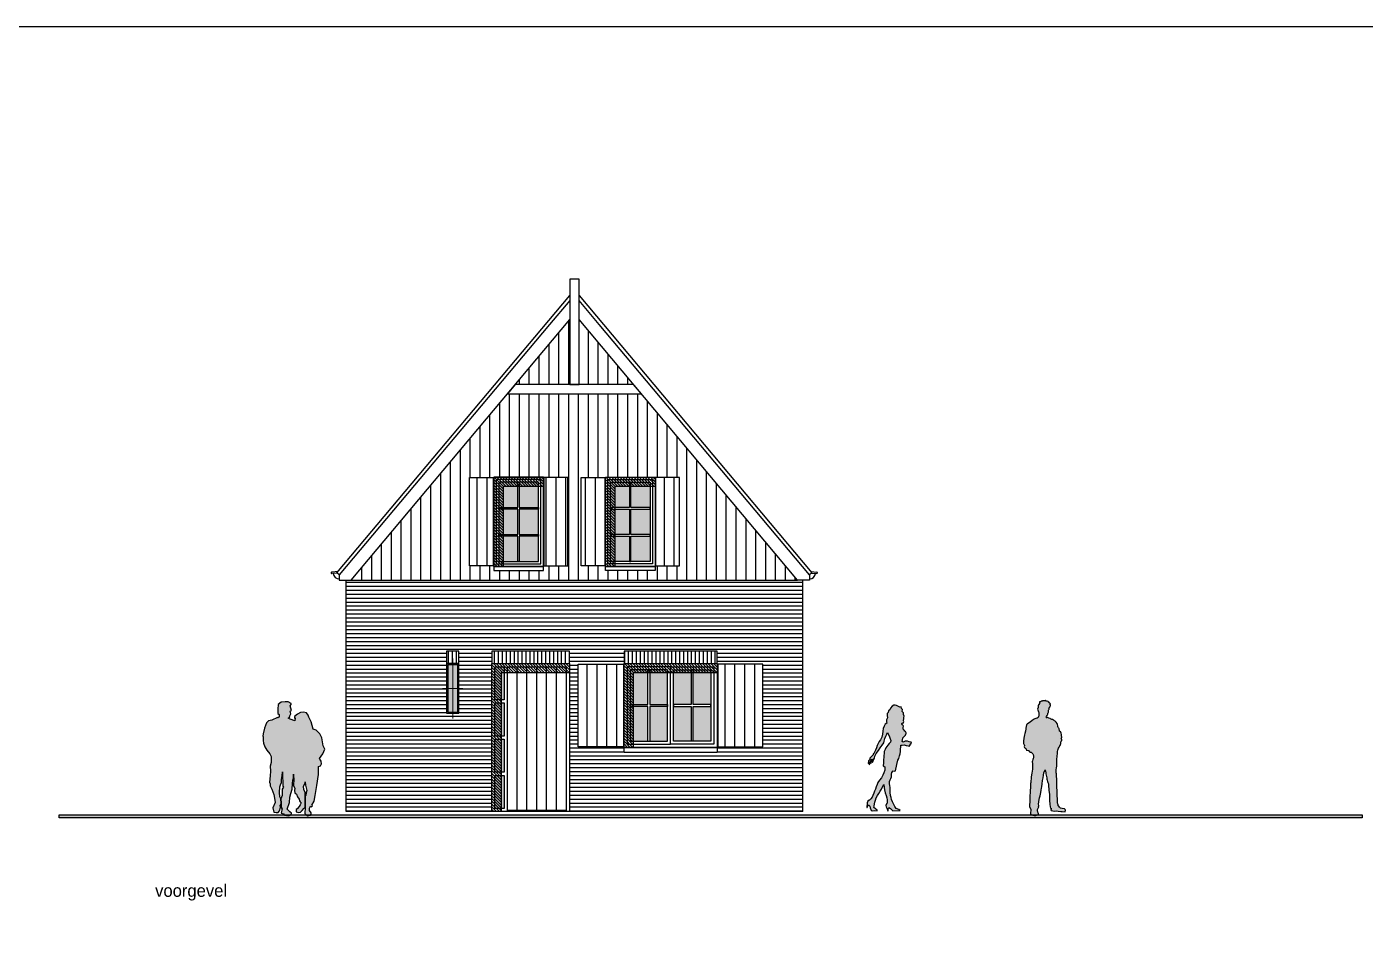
# Model space of a CAD drawing. Header units: millimetres. Extents: x 194362 to 347421, y -189721 to -131700.
# Drawn here: x 213992 to 235564, y -146629 to -131700 of the extents above; entities that cross this region are included whole.
import ezdxf

# ---------------------------------------------------------------- set-up
doc = ezdxf.new("R2010")
doc.units = ezdxf.units.MM
for name, color, linetype in [('arc-glas', 5, 'Continuous'), ('arcering', 5, 'Continuous'), ('grijs03', 252, 'Continuous'), ('KOZIJN', 1, 'Continuous'), ('text', 7, 'Continuous'), ('Z_MAN-L', 7, 'Continuous'), ('zicht', 5, 'Continuous')]:
    doc.layers.add(name, color=color, linetype=linetype)
doc.layers.add('hulp', color=6, linetype='Continuous', plot=False)
doc.styles.get("Standard").update_dxf_attribs({"font": 'LSANS.TTF', "height": 20})

# ---------------------------------------------------------------- blocks, each defined once
blk = doc.blocks.new('pib3')
at = {"layer": 'Z_MAN-L'}
blk.add_hatch(color=256, dxfattribs=at).paths.add_polyline_path([(37.4, 4.5), (37.4, 4.4), (35, 8), (35, 12), (36.2, 15), (38.3, 14.1), (39.8, 15.6), (38.6, 16.8), (42.5, 23.4), (44, 32.5), (44.9, 38.8), (46.7, 48.5), (49.2, 66), (49.2, 75.3), (49.5, 79.3), (52.8, 80.2), (54, 83.5), (53.4, 87.4), (51.3, 91), (50.7, 91.9), (56.1, 99.5), (59.7, 107), (57, 112.4), (54.6, 125.1), (51.6, 131.8), (45.8, 137.5), (41, 139), (37.4, 150.8), (33.5, 158.3), (32.9, 161.9), (29.8, 165.3), (25, 166.5), (20.5, 166.2), (15.3, 163.4), (10.8, 159.5), (10.5, 157.1), (11.7, 157.4), (11.4, 152.6), (3.9, 155.3), (0.3, 157.1), (2.7, 158.3), (3, 158.9), (2.4, 159.5), (4.5, 163.7), (3.9, 168), (6, 169.5), (3.9, 177), (5.1, 178.8), (5.1, 180.6), (0.6, 183.4), (-4.3, 183.1), (-10.6, 182.8), (-15.4, 178.8), (-16.3, 171.3), (-16.3, 164.7), (-13.9, 163.1), (-13.9, 159.8), (-15.4, 157.7), (-16.9, 158), (-26, 153.5), (-31.1, 152.6), (-34.2, 149.6), (-37.5, 140.8), (-39.9, 131.8), (-40.5, 127.8), (-39.6, 127.5), (-39.9, 121.2), (-39.3, 116.4), (-37.2, 110.6), (-33.9, 105.2), (-29.3, 99.5), (-27.2, 95.2), (-27.2, 85.3), (-28.4, 79.6), (-28.1, 71.4), (-28.4, 63.9), (-29.9, 53.6), (-28.4, 50.9), (-28.4, 47.9), (-26, 42.7), (-22.4, 34), (-21.5, 28.3), (-20.6, 21), (-24.2, 12.3), (-22.4, 5.3), (-18.8, 4.7), (-15.4, 5), (-13.6, 7.7), (-12.1, 13.2), (-12.7, 16.5), (-11.5, 18), (-10.6, 19.8), (-11.2, 26.7), (-13, 30.4), (-13.6, 37), (-13, 46.4), (-11.8, 49.7), (-10.3, 53.3), (-10.3, 57.5), (-10, 61.1), (-9.1, 64.2), (-8.7, 70.5), (-8.5, 63.6), (-8.2, 52.7), (-8.2, 47.3), (-7, 45.8), (-9.1, 42.4), (-9.4, 32.2), (-11.2, 26.7), (-10.6, 19.8), (-10.6, 16.8), (-10.3, 11.4), (-9.4, 11.4), (-10.6, 4.1), (-7, 2.6), (-5.2, 0.8), (1.2, -0.4), (5.4, 1.1), (5.7, 4.1), (3, 6.2), (0.3, 8.6), (-1.3, 10.1), (2.4, 21.3), (3, 29.8), (4.5, 35.8), (6.9, 42.7), (7.2, 51.8), (7.8, 56.9), (9, 60.2), (9, 66.6), (9.6, 55.7), (9, 51.8), (9.3, 47.9), (11, 44.2), (10.8, 40.6), (11.1, 36.7), (13.8, 34.3), (15.6, 30.4), (18.4, 26.4), (18.7, 23.7), (19.9, 21.9), (21.4, 20.4), (19.6, 17.1), (18.4, 14.4), (15, 10.8), (13.5, 9.8), (13.5, 6.2), (16.9, 5), (20.5, 5.6), (22.9, 8), (25.6, 11.4), (28, 13.8), (28, 31), (27.7, 37.6), (25.9, 41.5), (25.3, 47.3), (27.7, 52.1), (28, 54.5), (28.6, 48.8), (29.2, 44.9), (30.7, 40.3), (29.2, 36.7), (28.9, 32.2), (28, 31), (28, 13.8), (28, 10.8), (27.1, 5.6), (27.1, 3.5), (28.9, 1.7), (31.6, -0.4), (36.5, 0.5), (37.7, 2.3), (37.7, 3.5)])
at = {"layer": 'Z_MAN-L', "flags": 128}
blk.add_lwpolyline([(37.4, 4.5), (37.4, 4.4), (35, 8), (35, 12), (36.2, 15), (38.3, 14.1), (39.8, 15.6), (38.6, 16.8), (42.5, 23.4), (44, 32.5), (44.9, 38.8), (46.7, 48.5), (49.2, 66), (49.2, 75.3), (49.5, 79.3), (52.8, 80.2), (54, 83.5), (53.4, 87.4), (51.3, 91), (50.7, 91.9), (56.1, 99.5), (59.7, 107), (57, 112.4), (54.6, 125.1), (51.6, 131.8), (45.8, 137.5), (41, 139), (37.4, 150.8), (33.5, 158.3), (32.9, 161.9), (29.8, 165.3), (25, 166.5), (20.5, 166.2), (15.3, 163.4), (10.8, 159.5), (10.5, 157.1), (11.7, 157.4), (11.4, 152.6), (3.9, 155.3), (0.3, 157.1), (2.7, 158.3), (3, 158.9), (2.4, 159.5), (4.5, 163.7), (3.9, 168), (6, 169.5), (3.9, 177), (5.1, 178.8), (5.1, 180.6), (0.6, 183.4), (-4.3, 183.1), (-10.6, 182.8), (-15.4, 178.8), (-16.3, 171.3), (-16.3, 164.7), (-13.9, 163.1), (-13.9, 159.8), (-15.4, 157.7), (-16.9, 158), (-26, 153.5), (-31.1, 152.6), (-34.2, 149.6), (-37.5, 140.8), (-39.9, 131.8), (-40.5, 127.8), (-39.6, 127.5), (-39.9, 121.2), (-39.3, 116.4), (-37.2, 110.6), (-33.9, 105.2), (-29.3, 99.5), (-27.2, 95.2), (-27.2, 85.3), (-28.4, 79.6), (-28.1, 71.4), (-28.4, 63.9), (-29.9, 53.6), (-28.4, 50.9), (-28.4, 47.9), (-26, 42.7), (-22.4, 34), (-21.5, 28.3), (-20.6, 21), (-24.2, 12.3), (-22.4, 5.3), (-18.8, 4.7), (-15.4, 5), (-13.6, 7.7), (-12.1, 13.2), (-12.7, 16.5), (-11.5, 18), (-10.6, 19.8), (-11.2, 26.7), (-13, 30.4), (-13.6, 37), (-13, 46.4), (-11.8, 49.7), (-10.3, 53.3), (-10.3, 57.5), (-10, 61.1), (-9.1, 64.2), (-8.7, 70.5), (-8.5, 63.6), (-8.2, 52.7), (-8.2, 47.3), (-7, 45.8), (-9.1, 42.4), (-9.4, 32.2), (-11.2, 26.7), (-10.6, 19.8), (-10.6, 16.8), (-10.3, 11.4), (-9.4, 11.4), (-10.6, 4.1), (-7, 2.6), (-5.2, 0.8), (1.2, -0.4), (5.4, 1.1), (5.7, 4.1), (3, 6.2), (0.3, 8.6), (-1.3, 10.1), (2.4, 21.3), (3, 29.8), (4.5, 35.8), (6.9, 42.7), (7.2, 51.8), (7.8, 56.9), (9, 60.2), (9, 66.6), (9.6, 55.7), (9, 51.8), (9.3, 47.9), (11, 44.2), (10.8, 40.6), (11.1, 36.7), (13.8, 34.3), (15.6, 30.4), (18.4, 26.4), (18.7, 23.7), (19.9, 21.9), (21.4, 20.4), (19.6, 17.1), (18.4, 14.4), (15, 10.8), (13.5, 9.8), (13.5, 6.2), (16.9, 5), (20.5, 5.6), (22.9, 8), (25.6, 11.4), (28, 13.8), (28, 31), (27.7, 37.6), (25.9, 41.5), (25.3, 47.3), (27.7, 52.1), (28, 54.5), (28.6, 48.8), (29.2, 44.9), (30.7, 40.3), (29.2, 36.7), (28.9, 32.2), (28, 31), (28, 13.8), (28, 10.8), (27.1, 5.6), (27.1, 3.5), (28.9, 1.7), (31.6, -0.4), (36.5, 0.5), (37.7, 2.3), (37.7, 3.5), (37.4, 4.5)], close=True, dxfattribs=at)
blk = doc.blocks.new('wib1')
at = {"linetype": 'Continuous'}
blk.add_hatch(color=256, dxfattribs=at).paths.add_polyline_path([(7.1, 14.4), (5.7, 18.1), (4.9, 21.5), (4, 24.9), (3.6, 29.7), (3.3, 34.4), (3.4, 37.7), (2.9, 41.1), (2.6, 43.7), (2.6, 47.6), (3.4, 50), (4.6, 52.4), (5.8, 55.1), (5.6, 57.5), (5.9, 59.4), (6.4, 61.9), (8.2, 64.7), (10.2, 64.2), (12, 64.6), (14.3, 74.8), (16.1, 81.7), (17.3, 84.5), (18.7, 88.9), (19.6, 92), (20.1, 95.5), (20.3, 100.2), (20.5, 102.8), (20.6, 105.8), (22.9, 105.9), (26.1, 106.6), (29.3, 105.6), (32.6, 104.8), (34, 104.3), (35.1, 104.6), (35, 106.2), (36.1, 106.5), (35.9, 107.7), (37.1, 108.2), (37, 109.1), (38.1, 109.1), (37.3, 110.7), (34.2, 111.5), (31.6, 112.6), (27.9, 112.4), (25.6, 111.1), (24.3, 110.6), (22.6, 111.6), (23.7, 117), (23.9, 117.5), (24.5, 118.3), (25.3, 119.1), (26, 119.7), (26.8, 120.3), (27.7, 121.4), (28.5, 122.2), (28.8, 123.4), (29.1, 124.5), (29.1, 125.5), (28.8, 127), (28, 127.9), (27.1, 128.7), (26.3, 129.9), (25.5, 130.7), (24.4, 131.9), (24.7, 134.3), (24.8, 136.4), (24.4, 137.5), (23.3, 138.9), (22.5, 140.4), (23.1, 141.9), (24.7, 141.2), (25.3, 143.8), (24.9, 145.1), (25.7, 148.7), (25.4, 150.7), (26, 152.4), (25.1, 155.2), (24.9, 157.9), (22.7, 160.1), (23.3, 163.2), (21.6, 165), (21, 167.7), (19.1, 167.2), (16.8, 168.2), (13.9, 169.8), (11.4, 170.6), (9.3, 170.1), (6.9, 168.6), (4.3, 165.7), (2.8, 162.9), (1, 161.1), (0.4, 158.3), (-1.2, 156.8), (-1.1, 153.5), (-0.8, 149.8), (-2.3, 146.9), (-2.4, 143.4), (-1.8, 141.2), (-4.4, 139.8), (-6, 136.7), (-7.5, 132.7), (-8.2, 128.3), (-8.8, 123.7), (-10, 118.9), (-11.8, 114.4), (-14.2, 111.6), (-15.5, 109.6), (-17.3, 105.6), (-18.7, 101.5), (-20.2, 97.8), (-21.9, 94.4), (-22.8, 92.7), (-24, 91.7), (-23.9, 90.5), (-27.5, 86.4), (-29, 85.2), (-29.5, 82.6), (-31.3, 80.8), (-31.7, 76.6), (-30.4, 77.3), (-30.2, 74.9), (-29.3, 75.5), (-29.1, 78.6), (-27.7, 76.1), (-27.1, 77.5), (-28, 78.5), (-28.4, 80), (-27, 78.6), (-26.6, 79.2), (-28, 81.5), (-25.7, 83.5), (-24.7, 82.9), (-25.9, 79.3), (-25.2, 78), (-24.5, 78.8), (-23.3, 82.2), (-21.9, 84.9), (-21.3, 88.3), (-18.9, 92.6), (-15.4, 97.2), (-12.4, 101.7), (-9.5, 105.7), (-6.7, 109.4), (-6.4, 112.1), (-4.9, 116.5), (-3.2, 120.3), (-1.7, 123.7), (-0.6, 126.4), (-0.1, 125.1), (-0.5, 124.6), (1.9, 121), (3.1, 117.5), (4.7, 113.4), (4.1, 110.9), (2.1, 108.5), (0, 105.9), (-1.7, 103.9), (-3.2, 101.4), (-4.7, 99), (-5.9, 95.8), (-6.3, 92.2), (-6.5, 89), (-6.6, 86.2), (-7.2, 83), (-7.2, 79.4), (-7.2, 76.6), (-7.5, 73.8), (-7.8, 72.4), (-5.2, 70.8), (-5.1, 65.7), (-6.6, 61.2), (-8.2, 57.4), (-10.7, 53.3), (-13.7, 49.5), (-16.1, 45.7), (-17.6, 42.6), (-19, 38.7), (-20.1, 34.9), (-21.5, 31.5), (-22.9, 28.6), (-24.2, 24.7), (-25.5, 22), (-27.5, 19.4), (-29.6, 17.3), (-30.1, 17.3), (-32.3, 15.8), (-33.6, 13.2), (-33.8, 10.2), (-33.9, 7.6), (-34.1, 5.5), (-33.6, 5.3), (-32.4, 7.7), (-31.2, 9.6), (-29.4, 7.8), (-28.6, 4.9), (-27.9, 2.4), (-27.3, 1), (-25.4, 0.2), (-21.8, 0.4), (-17.7, 0.3), (-17.6, 1.3), (-22.7, 5.2), (-22.5, 7.7), (-22, 11.1), (-21.4, 14), (-20.3, 17.5), (-18.9, 21.2), (-16.8, 24.6), (-14.9, 28.2), (-12.7, 31.6), (-10.7, 35.1), (-9.1, 38.5), (-6.8, 42.6), (-6.3, 37.8), (-5.4, 33.7), (-4.4, 29.3), (-2.9, 24.8), (-2.1, 21.2), (-1.4, 17.8), (-1.4, 14.6), (-1.5, 12.5), (-2.6, 11.2), (-3.3, 8.8), (-2.8, 6.5), (-1.9, 4.3), (-0.5, -0.1), (0.3, 0.1), (0.4, 3.2), (1.3, 5.3), (3.9, 3.6), (6.2, 1.5), (7.9, 0.1), (19.8, 0.5), (17.5, 2.1), (13, 4.1), (11.1, 7), (9.2, 10.3)])
blk.add_lwpolyline([(7.1, 14.4), (5.7, 18.1), (4.9, 21.5), (4, 24.9), (3.6, 29.7), (3.3, 34.4), (3.4, 37.7), (2.9, 41.1), (2.6, 43.7), (2.6, 47.6), (3.4, 50), (4.6, 52.4), (5.8, 55.1), (5.6, 57.5), (5.9, 59.4), (6.4, 61.9), (8.2, 64.7), (10.2, 64.2), (12, 64.6), (14.3, 74.8), (16.1, 81.7), (17.3, 84.5), (18.7, 88.9), (19.6, 92), (20.1, 95.5), (20.3, 100.2), (20.5, 102.8), (20.6, 105.8), (22.9, 105.9), (26.1, 106.6), (29.3, 105.6), (32.6, 104.8), (34, 104.3), (35.1, 104.6), (35, 106.2), (36.1, 106.5), (35.9, 107.7), (37.1, 108.2), (37, 109.1), (38.1, 109.1), (37.3, 110.7), (34.2, 111.5), (31.6, 112.6), (27.9, 112.4), (25.6, 111.1), (24.3, 110.6), (22.6, 111.6), (23.7, 117), (23.9, 117.5), (24.5, 118.3), (25.3, 119.1), (26, 119.7), (26.8, 120.3), (27.7, 121.4), (28.5, 122.2), (28.8, 123.4), (29.1, 124.5), (29.1, 125.5), (28.8, 127), (28, 127.9), (27.1, 128.7), (26.3, 129.9), (25.5, 130.7), (24.4, 131.9), (24.7, 134.3), (24.8, 136.4), (24.4, 137.5), (23.3, 138.9), (22.5, 140.4), (23.1, 141.9), (24.7, 141.2), (25.3, 143.8), (24.9, 145.1), (25.7, 148.7), (25.4, 150.7), (26, 152.4), (25.1, 155.2), (24.9, 157.9), (22.7, 160.1), (23.3, 163.2), (21.6, 165), (21, 167.7), (19.1, 167.2), (16.8, 168.2), (13.9, 169.8), (11.4, 170.6), (9.3, 170.1), (6.9, 168.6), (4.3, 165.7), (2.8, 162.9), (1, 161.1), (0.4, 158.3), (-1.2, 156.8), (-1.1, 153.5), (-0.8, 149.8), (-2.3, 146.9), (-2.4, 143.4), (-1.8, 141.2), (-4.4, 139.8), (-6, 136.7), (-7.5, 132.7), (-8.2, 128.3), (-8.8, 123.7), (-10, 118.9), (-11.8, 114.4), (-14.2, 111.6), (-15.5, 109.6), (-17.3, 105.6), (-18.7, 101.5), (-20.2, 97.8), (-21.9, 94.4), (-22.8, 92.7), (-24, 91.7), (-23.9, 90.5), (-27.5, 86.4), (-29, 85.2), (-29.5, 82.6), (-31.3, 80.8), (-31.7, 76.6), (-30.4, 77.3), (-30.2, 74.9), (-29.3, 75.5), (-29.1, 78.6), (-27.7, 76.1), (-27.1, 77.5), (-28, 78.5), (-28.4, 80), (-27, 78.6), (-26.6, 79.2), (-28, 81.5), (-25.7, 83.5), (-24.7, 82.9), (-25.9, 79.3), (-25.2, 78), (-24.5, 78.8), (-23.3, 82.2), (-21.9, 84.9), (-21.3, 88.3), (-18.9, 92.6), (-15.4, 97.2), (-12.4, 101.7), (-9.5, 105.7), (-6.7, 109.4), (-6.4, 112.1), (-4.9, 116.5), (-3.2, 120.3), (-1.7, 123.7), (-0.6, 126.4), (-0.1, 125.1), (-0.5, 124.6), (1.9, 121), (3.1, 117.5), (4.7, 113.4), (4.1, 110.9), (2.1, 108.5), (0, 105.9), (-1.7, 103.9), (-3.2, 101.4), (-4.7, 99), (-5.9, 95.8), (-6.3, 92.2), (-6.5, 89), (-6.6, 86.2), (-7.2, 83), (-7.2, 79.4), (-7.2, 76.6), (-7.5, 73.8), (-7.8, 72.4), (-5.2, 70.8), (-5.1, 65.7), (-6.6, 61.2), (-8.2, 57.4), (-10.7, 53.3), (-13.7, 49.5), (-16.1, 45.7), (-17.6, 42.6), (-19, 38.7), (-20.1, 34.9), (-21.5, 31.5), (-22.9, 28.6), (-24.2, 24.7), (-25.5, 22), (-27.5, 19.4), (-29.6, 17.3), (-30.1, 17.3), (-32.3, 15.8), (-33.6, 13.2), (-33.8, 10.2), (-33.9, 7.6), (-34.1, 5.5), (-33.6, 5.3), (-32.4, 7.7), (-31.2, 9.6), (-29.4, 7.8), (-28.6, 4.9), (-27.9, 2.4), (-27.3, 1), (-25.4, 0.2), (-21.8, 0.4), (-17.7, 0.3), (-17.6, 1.3), (-22.7, 5.2), (-22.5, 7.7), (-22, 11.1), (-21.4, 14), (-20.3, 17.5), (-18.9, 21.2), (-16.8, 24.6), (-14.9, 28.2), (-12.7, 31.6), (-10.7, 35.1), (-9.1, 38.5), (-6.8, 42.6), (-6.3, 37.8), (-5.4, 33.7), (-4.4, 29.3), (-2.9, 24.8), (-2.1, 21.2), (-1.4, 17.8), (-1.4, 14.6), (-1.5, 12.5), (-2.6, 11.2), (-3.3, 8.8), (-2.8, 6.5), (-1.9, 4.3), (-0.5, -0.1), (0.3, 0.1), (0.4, 3.2), (1.3, 5.3), (3.9, 3.6), (6.2, 1.5), (7.9, 0.1), (19.8, 0.5), (17.5, 2.1), (13, 4.1), (11.1, 7), (9.2, 10.3)], close=True)
blk = doc.blocks.new('mib6')
blk.add_hatch(color=256).paths.add_polyline_path([(151.9, 134.8), (151.3, 134.3), (150.7, 133.7), (149.6, 133.6), (149.2, 133.4), (148.9, 132.7), (148.9, 131.1), (147.9, 129.5), (147.6, 128.9), (146.9, 127), (146.6, 124.1), (146.1, 123.4), (145.9, 121.7), (146.2, 120.1), (146.7, 119), (147.3, 117.5), (147.8, 116.4), (148.1, 114.8), (148.1, 111.9), (147.5, 109.6), (146.6, 108.4), (145.2, 107.5), (143.1, 106.9), (141.6, 106.1), (139.2, 104.9), (136.6, 103.1), (134.5, 101.6), (132.3, 100), (131.2, 99.2), (129.3, 97.7), (128, 96.4), (127.4, 94.1), (127.1, 91), (126.9, 90), (126.7, 88.6), (126.5, 87.6), (126.2, 86.6), (125.2, 82.8), (124.8, 80.5), (124.4, 77.6), (123.9, 74.9), (123.5, 73), (123.4, 72), (123.3, 71.5), (123.1, 69.6), (123.1, 69), (123.2, 67.3), (123.3, 66.3), (123.6, 65.6), (124.1, 64.6), (124.7, 63.4), (124.8, 62.6), (124.3, 61.4), (124.9, 60.2), (125.8, 59), (126.9, 58.2), (127.2, 57.4), (127.2, 56.6), (128, 55.7), (128.7, 55.6), (129.3, 55.6), (131.1, 55.2), (131.7, 54.8), (132, 54.4), (132.7, 53.3), (133.7, 52.4), (134.7, 52.4), (135.3, 52.5), (135.7, 52.6), (138.4, 49.8), (138.5, 49), (139.2, 46), (139.1, 43.4), (138.7, 42.1), (138.2, 40.6), (137.4, 38.5), (137.3, 36.7), (137.5, 34.2), (137.4, 30.4), (137.6, 28.2), (137.7, 25.1), (136.7, 18.6), (135.7, 12.5), (135.4, 9.4), (135, 6.5), (134.9, 3.8), (134.7, 2.1), (134.4, -4.1), (134.1, -9.6), (134, -12.2), (133.6, -18.6), (133.4, -22.9), (133.2, -27.2), (132.8, -32.7), (132.7, -35.6), (134.9, -39.6), (134.8, -41.9), (134.6, -44), (134.7, -45.7), (134.7, -47.1), (135.3, -48), (136.2, -48.4), (138.4, -49), (140.3, -49.3), (142.8, -49.3), (144.3, -49.1), (146.6, -48.6), (147.2, -47.6), (147.3, -46.8), (146.8, -45.3), (146.5, -44), (145.7, -41.6), (145.8, -40), (146.3, -39), (148.1, -35.6), (147.1, -35.2), (147.8, -33.5), (147.6, -31.5), (147.7, -27.5), (148, -25.8), (148.2, -24.9), (148.6, -23.6), (149.1, -21.1), (149.9, -18), (151, -12.5), (151.8, -8.9), (152.3, -5.7), (152.7, -3.2), (153.1, 1.3), (153.9, 7), (154.6, 11.2), (155.4, 15.5), (156.2, 19.3), (158, 24.2), (158.9, 19.4), (159.3, 17.4), (160.1, 13.5), (160.5, 11.2), (161, 9.1), (161.5, 7.2), (162, 5.4), (162.4, 3.9), (162.8, 2.7), (163.5, 1.7), (163.5, 0.8), (163.5, 0.1), (163.4, -0.5), (163.6, -3.5), (163.8, -5.8), (164, -8.7), (164.9, -15.9), (164.9, -22.2), (165.2, -25.6), (165.6, -31.5), (166.1, -35.8), (166.6, -37.6), (167.7, -37.6), (167.5, -39.5), (167.4, -41.2), (167.5, -41.7), (170.5, -42.2), (173.4, -42.4), (176.3, -42.2), (178.9, -42.7), (183.5, -43.1), (185.7, -42.9), (190.2, -43.6), (190.8, -41), (190.1, -39.9), (189.2, -38.7), (188.9, -38.6), (185.6, -38.1), (182.7, -37.5), (181, -36.1), (179.9, -34.7), (179.2, -33.8), (178.9, -32.1), (178.6, -31), (178.3, -30.6), (178.1, -29.6), (177.7, -29.1), (177.7, -28.6), (177.9, -27.1), (177.8, -25), (177.7, -21.8), (177.6, -19.1), (177.5, -16), (177.4, -12.5), (177.2, -8.8), (177.1, -4.9), (176.9, 2.2), (176.7, 9.2), (176.6, 14.1), (176.6, 15.6), (176.5, 17.4), (175.6, 19), (175.8, 21.2), (176, 24.1), (176.3, 27.1), (176.9, 30.1), (177, 32), (176.9, 34), (176.9, 36.7), (176.9, 37.8), (177, 40), (177.1, 42.3), (177.2, 44.4), (177.5, 47.2), (177.7, 49.1), (177.7, 52), (177.8, 53.8), (178.4, 56), (179.8, 59.1), (180.5, 60.8), (181.5, 62.7), (181.8, 63.4), (182.9, 63.6), (183, 64.9), (183.2, 66.4), (183.4, 68.1), (183.5, 68.6), (183.9, 70.1), (185, 71.3), (185.1, 72.5), (184.2, 74.2), (184, 75.3), (184.7, 76.1), (184.7, 77.1), (184.6, 78.3), (184.5, 79.6), (184.3, 81.1), (184.1, 82.9), (183.9, 83.7), (183.4, 84.2), (183.4, 85.5), (182.3, 85.9), (181.4, 86.3), (181, 87.6), (180.7, 90.2), (179.9, 91.1), (179.5, 91.6), (178.9, 92.7), (178.6, 93.6), (178.4, 94.8), (178.1, 96.9), (177.2, 98.7), (175.9, 100.6), (174.9, 101.8), (174.4, 102.3), (173.2, 103.2), (172.1, 103.9), (171.7, 104.1), (169.8, 104.9), (168.9, 105.3), (166.9, 106.1), (165.9, 106.6), (164.1, 107.1), (162.9, 107.7), (161.4, 108.2), (160.4, 108.2), (159.8, 108.2), (160.6, 108.5), (160.3, 108.6), (159.9, 109), (160.4, 110.1), (161.2, 111.7), (161.7, 112.7), (162.3, 113.5), (162.4, 114.2), (162.6, 115.1), (162.9, 116), (163.3, 116.8), (163.6, 117.7), (163.6, 118.5), (163.5, 119.4), (163.6, 120.1), (164.1, 121.5), (164.3, 121.9), (164.3, 122.8), (164.2, 122.9), (165.8, 124.9), (166.2, 126.4), (166.7, 127.5), (166.5, 128.3), (166.4, 128.8), (166.4, 129.7), (166.9, 130.3), (166.7, 130.6), (166, 130.8), (164.8, 131.6), (164.8, 131.9), (165.1, 132.5), (164.8, 132.5), (164.3, 132.5), (163.8, 132.7), (163.5, 133.2), (163.2, 133.5), (162.9, 134), (162.7, 134.4), (161.5, 134.9), (161.3, 134.8), (161, 134.8), (160.4, 134.8), (160.2, 134.5), (159.7, 134.5), (159.7, 134.9), (159.4, 134.6), (159.1, 134.5), (159.1, 135.1), (158.9, 134.7), (159.2, 135.7), (158.8, 135.7), (157.7, 135.3), (156.7, 135.2), (155.5, 135.3), (154.8, 135.5), (155, 135), (153.8, 135.4), (153.9, 134.9), (153.6, 134.7), (153, 134.6), (152.6, 134.6)])
blk.add_lwpolyline([(151.9, 134.8), (151.3, 134.3), (150.7, 133.7), (149.6, 133.6), (149.2, 133.4), (148.9, 132.7), (148.9, 131.1), (148.9, 131.1), (147.9, 129.5), (147.6, 128.9), (146.9, 127), (146.9, 127), (146.6, 124.1), (146.1, 123.4), (145.9, 121.7), (146.2, 120.1), (146.7, 119), (147.3, 117.5), (147.8, 116.4), (148.1, 114.8), (148.1, 111.9), (147.5, 109.6), (146.6, 108.4), (145.2, 107.5), (143.1, 106.9), (141.6, 106.1), (139.2, 104.9), (136.6, 103.1), (134.5, 101.6), (132.3, 100), (131.2, 99.2), (129.3, 97.7), (128, 96.4), (127.4, 94.1), (127.1, 91), (126.9, 90), (126.7, 88.6), (126.5, 87.6), (126.2, 86.6), (125.2, 82.8), (124.8, 80.5), (124.4, 77.6), (123.9, 74.9), (123.5, 73), (123.4, 72), (123.3, 71.5), (123.1, 69.6), (123.1, 69), (123.2, 67.3), (123.3, 66.3), (123.6, 65.6), (124.1, 64.6), (124.7, 63.4), (124.8, 62.6), (124.3, 61.4), (124.9, 60.2), (125.8, 59), (126.9, 58.2), (127.2, 57.4), (127.2, 56.6), (128, 55.7), (128.7, 55.6), (129.3, 55.6), (131.1, 55.2), (131.7, 54.8), (132, 54.4), (132.7, 53.3), (133.7, 52.4), (134.7, 52.4), (135.3, 52.5), (135.7, 52.6), (138.4, 49.8), (138.5, 49), (139.2, 46), (139.1, 43.4), (138.7, 42.1), (138.2, 40.6), (137.4, 38.5), (137.3, 36.7), (137.5, 34.2), (137.4, 30.4), (137.6, 28.2), (137.7, 25.1), (136.7, 18.6), (135.7, 12.5), (135.4, 9.4), (135, 6.5), (134.9, 3.8), (134.7, 2.1), (134.4, -4.1), (134.1, -9.6), (134, -12.2), (133.6, -18.6), (133.4, -22.9), (133.2, -27.2), (132.8, -32.7), (132.7, -35.6), (134.9, -39.6), (134.8, -41.9), (134.6, -44), (134.7, -45.7), (134.7, -47.1), (135.3, -48), (136.2, -48.4), (138.4, -49), (140.3, -49.3), (142.8, -49.3), (144.3, -49.1), (146.6, -48.6), (147.2, -47.6), (147.3, -46.8), (146.8, -45.3), (146.5, -44), (145.7, -41.6), (145.8, -40), (146.3, -39), (148.1, -35.6), (147.1, -35.2), (147.8, -33.5), (147.6, -31.5), (147.7, -27.5), (148, -25.8), (148.2, -24.9), (148.6, -23.6), (149.1, -21.1), (149.9, -18), (151, -12.5), (151.8, -8.9), (152.3, -5.7), (152.7, -3.2), (153.1, 1.3), (153.9, 7), (154.6, 11.2), (155.4, 15.5), (156.2, 19.3), (158, 24.2), (158.9, 19.4), (159.3, 17.4), (160.1, 13.5), (160.5, 11.2), (161, 9.1), (161.5, 7.2), (162, 5.4), (162.4, 3.9), (162.8, 2.7), (163.5, 1.7), (163.5, 0.8), (163.5, 0.1), (163.4, -0.5), (163.6, -3.5), (163.8, -5.8), (164, -8.7), (164.9, -15.9), (164.9, -22.2), (165.2, -25.6), (165.6, -31.5), (166.1, -35.8), (166.6, -37.6), (167.7, -37.6), (167.5, -39.5), (167.4, -41.2), (167.5, -41.7), (170.5, -42.2), (173.4, -42.4), (176.3, -42.2), (178.9, -42.7), (183.5, -43.1), (185.7, -42.9), (190.2, -43.6), (190.8, -41), (190.1, -39.9), (189.2, -38.7), (188.9, -38.6), (185.6, -38.1), (182.7, -37.5), (181, -36.1), (179.9, -34.7), (179.2, -33.8), (178.9, -32.1), (178.6, -31), (178.3, -30.6), (178.1, -29.6), (177.7, -29.1), (177.7, -28.6), (177.9, -27.1), (177.8, -25), (177.7, -21.8), (177.6, -19.1), (177.5, -16), (177.4, -12.5), (177.2, -8.8), (177.1, -4.9), (176.9, 2.2), (176.7, 9.2), (176.6, 14.1), (176.6, 15.6), (176.5, 17.4), (175.6, 19), (175.8, 21.2), (176, 24.1), (176.3, 27.1), (176.9, 30.1), (177, 32), (176.9, 34), (176.9, 36.7), (176.9, 37.8), (177, 40), (177.1, 42.3), (177.2, 44.4), (177.5, 47.2), (177.7, 49.1), (177.7, 52), (177.8, 53.8), (178.4, 56), (179.8, 59.1), (180.5, 60.8), (181.5, 62.7), (181.8, 63.4), (182.9, 63.6), (183, 64.9), (183.2, 66.4), (183.4, 68.1), (183.5, 68.6), (183.9, 70.1), (185, 71.3), (185.1, 72.5), (184.2, 74.2), (184, 75.3), (184.7, 76.1), (184.7, 77.1), (184.6, 78.3), (184.5, 79.6), (184.3, 81.1), (184.1, 82.9), (183.9, 83.7), (183.4, 84.2), (183.4, 85.5), (182.3, 85.9), (181.4, 86.3), (181, 87.6), (180.7, 90.2), (179.9, 91.1), (179.5, 91.6), (178.9, 92.7), (178.6, 93.6), (178.4, 94.8), (178.1, 96.9), (177.2, 98.7), (175.9, 100.6), (174.9, 101.8), (174.4, 102.3), (173.2, 103.2), (172.1, 103.9), (171.7, 104.1), (169.8, 104.9), (168.9, 105.3), (166.9, 106.1), (165.9, 106.6), (164.1, 107.1), (162.9, 107.7), (161.4, 108.2), (160.4, 108.2), (159.8, 108.2), (160.6, 108.5), (160.3, 108.6), (159.9, 109), (160.4, 110.1), (161.2, 111.7), (161.7, 112.7), (162.3, 113.5), (162.4, 114.2), (162.6, 115.1), (162.9, 116), (163.3, 116.8), (163.6, 117.7), (163.6, 118.5), (163.5, 119.4), (163.6, 120.1), (164.1, 121.5), (164.3, 121.9), (164.3, 122.8), (164.2, 122.9), (165.8, 124.9), (166.2, 126.4), (166.7, 127.5), (166.5, 128.3), (166.4, 128.8), (166.4, 129.7), (166.9, 130.3), (166.7, 130.6), (166, 130.8), (164.8, 131.6), (164.8, 131.9), (165.1, 132.5), (164.8, 132.5), (164.3, 132.5), (163.8, 132.7), (163.5, 133.2), (163.2, 133.5), (162.9, 134), (162.7, 134.4), (161.5, 134.9), (161.3, 134.8), (161, 134.8), (160.4, 134.8), (160.2, 134.5), (159.7, 134.5), (159.7, 134.9), (159.4, 134.6), (159.1, 134.5), (159.1, 135.1), (158.9, 134.7), (159.2, 135.7), (158.8, 135.7), (157.7, 135.3), (156.7, 135.2), (156.7, 135.2), (155.5, 135.3), (154.8, 135.5), (155, 135), (153.8, 135.4), (153.9, 134.9), (153.6, 134.7), (153, 134.6), (152.6, 134.6)], close=True)

msp = doc.modelspace()

# ---------------------------------------------------------------- hatches: boundary and pattern name
h = msp.add_hatch(color=256)
h.dxf.hatch_style = 1
h.paths.add_polyline_path([(214512.18717, -144396.98128), (235512.18717, -144396.98128), (235512.18717, -144446.98128), (214512.18717, -144446.98128)])
at = {"layer": 'arc-glas'}
h = msp.add_hatch(color=256, dxfattribs=at)
h.dxf.hatch_style = 1
h.set_gradient(color1=(132, 132, 132), color2=(214, 214, 214), rotation=45, tint=1)
h.paths.add_polyline_path([(221905.30841, -139906.31461), (221597.30841, -139906.31461), (221597.30841, -140316.98128), (221905.30841, -140316.98128)])
h.paths.add_polyline_path([(221905.30841, -139471.64795), (221597.30841, -139471.64795), (221597.30841, -139882.31461), (221905.30841, -139882.31461)])
h.paths.add_polyline_path([(221905.30841, -139036.98128), (221597.30841, -139036.98128), (221597.30841, -139447.64795), (221905.30841, -139447.64795)])
h.paths.add_polyline_path([(222237.30841, -139036.98128), (221929.30841, -139036.98128), (221929.30841, -139447.64795), (222237.30841, -139447.64795)])
h.paths.add_polyline_path([(222237.30841, -139471.64795), (221929.30841, -139471.64795), (221929.30841, -139882.31461), (222237.30841, -139882.31461)])
h.paths.add_polyline_path([(222237.30841, -139906.31461), (221929.30841, -139906.31461), (221929.30841, -140316.98128), (222237.30841, -140316.98128)])
h = msp.add_hatch(color=256, dxfattribs=at)
h.dxf.hatch_style = 1
h.set_gradient(color1=(132, 132, 132), color2=(214, 214, 214), rotation=45, tint=1)
h.paths.add_polyline_path([(223705.30841, -139906.31461), (223397.30841, -139906.31461), (223397.30841, -140316.98128), (223705.30841, -140316.98128)])
h.paths.add_polyline_path([(223705.30841, -139471.64795), (223397.30841, -139471.64795), (223397.30841, -139882.31461), (223705.30841, -139882.31461)])
h.paths.add_polyline_path([(223705.30841, -139036.98128), (223397.30841, -139036.98128), (223397.30841, -139447.64795), (223705.30841, -139447.64795)])
h.paths.add_polyline_path([(224037.30841, -139036.98128), (223729.30841, -139036.98128), (223729.30841, -139447.64795), (224037.30841, -139447.64795)])
h.paths.add_polyline_path([(224037.30841, -139471.64795), (223729.30841, -139471.64795), (223729.30841, -139882.31461), (224037.30841, -139882.31461)])
h.paths.add_polyline_path([(224037.30841, -139906.31461), (223729.30841, -139906.31461), (223729.30841, -140316.98128), (224037.30841, -140316.98128)])
h = msp.add_hatch(color=256, dxfattribs=at)
h.dxf.hatch_style = 1
h.set_gradient(color1=(132, 132, 132), color2=(214, 214, 214), rotation=45, tint=1)
h.paths.add_polyline_path([(220777.30841, -142741.98128), (220937.30841, -142741.98128), (220937.30841, -141981.98128), (220777.30841, -141981.98128)])
h = msp.add_hatch(color=256, dxfattribs=at)
h.dxf.hatch_style = 1
h.set_gradient(color1=(132, 132, 132), color2=(214, 214, 214), rotation=45, tint=1)
h.paths.add_polyline_path([(221537.30841, -142011.98128), (221687.30841, -142011.98128), (221687.30841, -142545.73128), (221537.30841, -142545.73128)])
h.paths.add_polyline_path([(221537.30841, -142595.73128), (221687.30841, -142595.73128), (221687.30841, -143129.48128), (221537.30841, -143129.48128)])
h.paths.add_polyline_path([(221537.30841, -143179.48128), (221687.30841, -143179.48128), (221687.30841, -143713.23128), (221537.30841, -143713.23128)])
h.paths.add_polyline_path([(221537.30841, -143763.23128), (221687.30841, -143763.23128), (221687.30841, -144296.98128), (221537.30841, -144296.98128)])
h = msp.add_hatch(color=256, dxfattribs=at)
h.dxf.hatch_style = 1
h.set_gradient(color1=(132, 132, 132), color2=(214, 214, 214), rotation=45, tint=1)
h.paths.add_polyline_path([(224002.30841, -142651.98128), (223717.30841, -142651.98128), (223717.30841, -143211.98128), (224002.30841, -143211.98128)])
h.paths.add_polyline_path([(224002.30841, -142061.98128), (223717.30841, -142061.98128), (223717.30841, -142621.98128), (224002.30841, -142621.98128)])
h.paths.add_polyline_path([(224317.30841, -142061.98128), (224032.30841, -142061.98128), (224032.30841, -142621.98128), (224317.30841, -142621.98128)])
h.paths.add_polyline_path([(224317.30841, -142651.98128), (224032.30841, -142651.98128), (224032.30841, -143211.98128), (224317.30841, -143211.98128)])
h.paths.add_polyline_path([(224702.30841, -142651.98128), (224417.30841, -142651.98128), (224417.30841, -143211.98128), (224702.30841, -143211.98128)])
h.paths.add_polyline_path([(224702.30841, -142061.98128), (224417.30841, -142061.98128), (224417.30841, -142621.98128), (224702.30841, -142621.98128)])
h.paths.add_polyline_path([(225017.30841, -142061.98128), (224732.30841, -142061.98128), (224732.30841, -142621.98128), (225017.30841, -142621.98128)])
h.paths.add_polyline_path([(225017.30841, -142651.98128), (224732.30841, -142651.98128), (224732.30841, -143211.98128), (225017.30841, -143211.98128)])
at = {"layer": 'arcering'}
h = msp.add_hatch(dxfattribs=at)
h.set_pattern_fill('LINE', color=256, scale=50, angle=90)
h.paths.add_polyline_path([(223897.15628, -137616.98128), (221737.46055, -137616.98128), (219219.00755, -140616.98128), (226415.60927, -140616.98128)])
h.paths.add_polyline_path([(222925.30841, -138964.98128), (223309.30841, -138964.98128), (223317.30841, -138964.90207), (223317.30841, -138956.98128), (224125.30841, -138956.98128), (224125.30841, -138964.98128), (224509.30841, -138964.98128), (224509.30841, -140388.98128), (224125.30841, -140388.98128), (224117.30841, -140389.06049), (224117.30841, -140460.98128), (223317.30841, -140460.98128), (223317.30841, -140396.98128), (223317.26372, -140388.98128), (222925.30841, -140388.98128)], flags=16)
h.paths.add_polyline_path([(222709.30841, -138964.98128), (222709.30841, -140388.98128), (222325.30841, -140388.98128), (222317.30841, -140389.06049), (222317.30841, -140460.98128), (221517.30841, -140460.98128), (221517.30841, -140396.98128), (221517.26372, -140388.98128), (221125.30841, -140388.98128), (221125.30841, -138964.98128), (221509.30841, -138964.98128), (221517.30841, -138964.90207), (221517.30841, -138956.98128), (222325.30841, -138956.98128), (222325.30841, -138964.98128)], flags=16)
h.paths.add_polyline_path([(223317.30841, -138956.98128), (224117.30841, -138956.98128), (224117.30841, -140396.98128), (223317.30841, -140396.98128)], flags=0)
h.paths.add_polyline_path([(223357.30841, -138996.98128), (224077.30841, -138996.98128), (224077.30841, -140356.98128), (223357.30841, -140356.98128)], flags=0)
h.paths.add_polyline_path([(222317.30841, -138956.98128), (222317.30841, -140396.98128), (221517.30841, -140396.98128), (221517.30841, -138956.98128)], flags=0)
h.paths.add_polyline_path([(223397.30841, -139036.98128), (224037.30841, -139036.98128), (224037.30841, -140316.98128), (223397.30841, -140316.98128)], flags=0)
h.paths.add_polyline_path([(222277.30841, -138996.98128), (222277.30841, -140356.98128), (221557.30841, -140356.98128), (221557.30841, -138996.98128)], flags=0)
h.paths.add_polyline_path([(222237.30841, -139036.98128), (222237.30841, -140316.98128), (221597.30841, -140316.98128), (221597.30841, -139036.98128)], flags=0)
h.paths.add_polyline_path([(223705.30841, -139036.98128), (223729.30841, -139036.98128), (223729.30841, -139447.64795), (224037.30841, -139447.64795), (224037.30841, -139471.64795), (223729.30841, -139471.64795), (223729.30841, -139882.31461), (224037.30841, -139882.31461), (224037.30841, -139906.31461), (223729.30841, -139906.31461), (223729.30841, -140316.98128), (223705.30841, -140316.98128), (223705.30841, -139906.31461), (223397.30841, -139906.31461), (223397.30841, -139882.31461), (223705.30841, -139882.31461), (223705.30841, -139471.64795), (223397.30841, -139471.64795), (223397.30841, -139447.64795), (223705.30841, -139447.64795)], flags=0)
h.paths.add_polyline_path([(221929.30841, -139036.98128), (221929.30841, -139447.64795), (222237.30841, -139447.64795), (222237.30841, -139471.64795), (221929.30841, -139471.64795), (221929.30841, -139882.31461), (222237.30841, -139882.31461), (222237.30841, -139906.31461), (221929.30841, -139906.31461), (221929.30841, -140316.98128), (221905.30841, -140316.98128), (221905.30841, -139906.31461), (221597.30841, -139906.31461), (221597.30841, -139882.31461), (221905.30841, -139882.31461), (221905.30841, -139471.64795), (221597.30841, -139471.64795), (221597.30841, -139447.64795), (221905.30841, -139447.64795), (221905.30841, -139036.98128)], flags=0)
h.paths.add_polyline_path([(222742.30841, -136419.99901), (221863.3832, -137466.98128), (222742.30841, -137466.98128)])
h.paths.add_polyline_path([(222892.30841, -136419.99901), (222892.30841, -137466.98128), (223771.23363, -137466.98128)])
h = msp.add_hatch(dxfattribs=at)
h.set_pattern_fill('LINE', color=256, scale=50, angle=90)
h.set_pattern_definition([(90, (73297.8, -70142.12), (-158.75, 1e-14), [])])
h.paths.add_polyline_path([(221509.30841, -138964.98128), (221509.30841, -140388.98128), (221125.30841, -140388.98128), (221125.30841, -138964.98128)])
h.paths.add_polyline_path([(222325.30841, -138964.98128), (222325.30841, -140388.98128), (222709.30841, -140388.98128), (222709.30841, -138964.98128)])
h.paths.add_polyline_path([(223309.30841, -138964.98128), (223309.30841, -140388.98128), (222925.30841, -140388.98128), (222925.30841, -138964.98128)])
h.paths.add_polyline_path([(224125.30841, -138964.98128), (224125.30841, -140388.98128), (224509.30841, -140388.98128), (224509.30841, -138964.98128)])
h = msp.add_hatch(dxfattribs=at)
h.set_pattern_fill('LINE', color=256, scale=10, angle=135)
h.set_pattern_definition([(135, (110964.237, -164717.51), (-22.45064, -22.45064), [])])
h.paths.add_polyline_path([(221517.30841, -140396.98128), (221517.30841, -138956.98128), (222317.30841, -138956.98128), (222317.30841, -139106.98128), (221667.30841, -139106.98128), (221667.30841, -140396.98128)])
h = msp.add_hatch(dxfattribs=at)
h.set_pattern_fill('LINE', color=256, scale=10, angle=135)
h.set_pattern_definition([(135, (112764.237, -164717.51), (-22.45064, -22.45064), [])])
h.paths.add_polyline_path([(223317.30841, -140396.98128), (223317.30841, -138956.98128), (224117.30841, -138956.98128), (224117.30841, -139106.98128), (223467.30841, -139106.98128), (223467.30841, -140396.98128)])
h = msp.add_hatch(dxfattribs=at)
h.set_pattern_fill('LINE', color=256, scale=10, angle=135)
h.set_pattern_definition([(135, (110684.237, -167722.51), (-22.45064, -22.45064), [])])
h.paths.add_polyline_path([(221487.30841, -144346.98128), (221487.30841, -141961.98128), (222737.30841, -141961.98128), (222737.30841, -142111.98128), (221637.30841, -142111.98128), (221637.30841, -144346.98128)])
h = msp.add_hatch(dxfattribs=at)
h.set_pattern_fill('LINE', color=256, scale=50, angle=90)
h.set_pattern_definition([(90, (120, -35046.06), (-158.75, 1e-14), [])])
h.paths.add_polyline_path([(221737.30841, -142011.98128), (222687.30841, -142011.98128), (222687.30841, -144326.98128), (221737.30841, -144326.98128)])
h = msp.add_hatch(dxfattribs=at)
h.set_pattern_fill('LINE', color=256, scale=50, angle=90)
h.set_pattern_definition([(90, (110153.47, -70092.12), (-158.75, 1e-14), [])])
h.paths.add_polyline_path([(222877.30841, -141971.98128), (223607.30841, -141971.98128), (223607.30841, -143301.98128), (222877.30841, -143301.98128)])
h.paths.add_polyline_path([(225857.30841, -141971.98128), (225127.30841, -141971.98128), (225127.30841, -143301.98128), (225857.30841, -143301.98128)])
h = msp.add_hatch(dxfattribs=at)
h.set_pattern_fill('LINE', color=256, scale=10, angle=135)
h.set_pattern_definition([(135, (113064.237, -167722.51), (-22.45064, -22.45064), [])])
h.paths.add_polyline_path([(223617.30841, -143311.98128), (223617.30841, -141961.98128), (225117.30841, -141961.98128), (225117.30841, -142111.98128), (223767.30841, -142111.98128), (223767.30841, -143311.98128)])
at = {"layer": 'grijs03'}
h = msp.add_hatch(dxfattribs=at)
h.set_pattern_fill('LINE', color=256, scale=20)
h.paths.add_polyline_path([(226497.30841, -140616.98128), (226415.60927, -140616.98128), (223317.30841, -140616.98128), (223317.30841, -140626.98128), (222317.30841, -140626.98128), (222317.30841, -140616.98128), (219219.00755, -140616.98128), (219137.30841, -140616.98128), (219137.30841, -144346.98128), (221487.30841, -144346.98128), (221487.30841, -141961.98128), (221487.30841, -141761.98128), (222737.30841, -141761.98128), (222737.30841, -141961.98128), (222737.30841, -142111.98128), (222737.30841, -144346.98128), (226497.30841, -144346.98128)])
h.paths.add_polyline_path([(223617.30841, -143391.98128), (223617.30841, -143311.98128), (223617.30841, -141961.98128), (223617.30841, -141761.98128), (225117.30841, -141761.98128), (225117.30841, -141961.98128), (225117.30841, -142111.98128), (225117.30841, -143311.98128), (225117.30841, -143391.98128)], flags=16)
h.paths.add_polyline_path([(223607.30841, -143301.98128), (222877.30841, -143301.98128), (222877.30841, -141971.98128), (223607.30841, -141971.98128)], flags=16)
h.paths.add_polyline_path([(223667.30841, -143261.98128), (223667.30841, -142011.98128), (224367.30841, -142011.98128), (225067.30841, -142011.98128), (225067.30841, -143261.98128), (224367.30841, -143261.98128)], flags=0)
h.paths.add_polyline_path([(223717.30841, -143211.98128), (223717.30841, -142061.98128), (224317.30841, -142061.98128), (224317.30841, -143211.98128), (224032.30841, -143211.98128)], flags=0)
h.paths.add_polyline_path([(224417.30841, -143211.98128), (224417.30841, -142061.98128), (225017.30841, -142061.98128), (225017.30841, -143211.98128), (224732.30841, -143211.98128)], flags=0)
h.paths.add_polyline_path([(225127.30841, -143301.98128), (225127.30841, -141971.98128), (225857.30841, -141971.98128), (225857.30841, -143301.98128)], flags=16)
h.paths.add_polyline_path([(220957.30841, -142761.98128), (220757.30841, -142761.98128), (220757.30841, -141961.98128), (220757.30841, -141761.98128), (220957.30841, -141761.98128), (220957.30841, -141961.98128)], flags=16)
h.paths.add_polyline_path([(220937.30841, -142741.98128), (220777.30841, -142741.98128), (220777.30841, -141981.98128), (220937.30841, -141981.98128)], flags=0)
h = msp.add_hatch(dxfattribs=at)
h.set_pattern_fill('LINE', color=256, scale=20, angle=90)
h.set_pattern_definition([(90, (0, -35046.06), (-63.5, 4e-15), [])])
h.paths.add_polyline_path([(220957.30841, -141761.98128), (220757.30841, -141761.98128), (220757.30841, -141961.98128), (220957.30841, -141961.98128)])
h = msp.add_hatch(dxfattribs=at)
h.set_pattern_fill('LINE', color=256, scale=20, angle=90)
h.set_pattern_definition([(90, (110153.47, -70092.123), (-63.5, 4e-15), [])])
h.paths.add_polyline_path([(222737.30841, -141761.98128), (221487.30841, -141761.98128), (221487.30841, -141961.98128), (222737.30841, -141961.98128)])
h.paths.add_polyline_path([(225117.30841, -141761.98128), (223617.30841, -141761.98128), (223617.30841, -141961.98128), (225117.30841, -141961.98128)])

# ---------------------------------------------------------------- linework, layer by layer
for p, q in [((219219.00755, -140616.98128), (222742.30841, -136419.99901)), ((226415.60927, -140616.98128), (222892.30841, -136419.99901)), ((219008.33825, -140479.10575), (218907.78402, -140488.41705)), ((218992.16629, -140502.31932), (218909.77782, -140509.94848)), ((219028.5164, -140532.83467), (219028.5164, -140616.98128)), ((219028.5164, -140616.98128), (219219.00755, -140616.98128)), ((219137.30841, -144346.98128), (219137.30841, -140616.98128)), ((226606.10043, -140616.98128), (226415.60927, -140616.98128)), ((226497.30841, -144346.98128), (226497.30841, -140616.98128)), ((226606.10043, -140532.83467), (226606.10043, -140616.98128)), ((226626.27858, -140479.10575), (226726.83281, -140488.41705)), ((226642.45054, -140502.31932), (226724.839, -140509.94848)), ((214512.18717, -144396.98128), (235512.18717, -144396.98128)), ((226497.30841, -144346.98128), (219137.30841, -144346.98128))]:
    msp.add_line(p, q)
for points in [[(211135.692, -161557.4657), (276133.51877, -161557.4657), (276133.51877, -131700.44972), (211135.692, -131700.44972)], [(222742.30841, -137466.98128), (222892.30841, -137466.98128), (222892.30841, -135766.98128), (222742.30841, -135766.98128)], [(221737.46055, -137616.98128), (223897.15628, -137616.98128), (223771.23363, -137466.98128), (221863.3832, -137466.98128)], [(221517.30841, -140396.98128), (222317.30841, -140396.98128), (222317.30841, -138956.98128), (221517.30841, -138956.98128)], [(224117.30841, -140396.98128), (223317.30841, -140396.98128), (223317.30841, -138956.98128), (224117.30841, -138956.98128)], [(220757.30841, -142761.98128), (220957.30841, -142761.98128), (220957.30841, -141961.98128), (220757.30841, -141961.98128)], [(221487.30841, -141961.98128), (222737.30841, -141961.98128), (222737.30841, -144346.98128), (221487.30841, -144346.98128)], [(225117.30841, -143311.98128), (223617.30841, -143311.98128), (223617.30841, -141961.98128), (225117.30841, -141961.98128)], [(214512.18717, -144396.98128), (235512.18717, -144396.98128), (235512.18717, -144446.98128), (214512.18717, -144446.98128)]]:
    msp.add_lwpolyline(points, close=True)
for points in [[(222742.30841, -136108.93791), (222417.30841, -136496.08033), (219028.5164, -140532.83467), (218990.22143, -140500.68664), (222742.30841, -136031.17263)], [(222892.30841, -136031.17263), (226644.3954, -140500.68664), (226606.10043, -140532.83467), (223217.30841, -136496.08033), (222892.30841, -136108.93791)]]:
    msp.add_lwpolyline(points)
at = {"const_width": 15}
for points in [[(220857.30841, -141875.82216), (220857.30841, -142848.1404)], [(220690.59997, -142361.98128), (221024.01685, -142361.98128)]]:
    msp.add_lwpolyline(points, dxfattribs=at)
for centre, radius, start, end in [((218908.78092, -140499.18277), 10.76571, 95.290490716, 275.290490716), ((219027.79557, -140499.31084), 98.51542, 185.122094493, 270.419230762), ((226606.82126, -140499.31084), 98.51542, 269.58076924, 354.877905507), ((226725.83591, -140499.18277), 10.76571, 264.709509285, 84.709509285)]:
    msp.add_arc(centre, radius, start, end)
at = {"layer": 'grijs03'}
for points in [[(220957.30841, -141761.98128), (220757.30841, -141761.98128), (220757.30841, -141961.98128), (220957.30841, -141961.98128)], [(222737.30841, -141761.98128), (221487.30841, -141761.98128), (221487.30841, -141961.98128), (222737.30841, -141961.98128)], [(225117.30841, -141761.98128), (223617.30841, -141761.98128), (223617.30841, -141961.98128), (225117.30841, -141961.98128)]]:
    msp.add_lwpolyline(points, close=True, dxfattribs=at)
at = {"layer": 'hulp'}
for points in [[(221517.30841, -140396.98128), (221517.30841, -138956.98128), (222317.30841, -138956.98128), (222317.30841, -139106.98128), (221667.30841, -139106.98128), (221667.30841, -140396.98128)], [(223317.30841, -140396.98128), (223317.30841, -138956.98128), (224117.30841, -138956.98128), (224117.30841, -139106.98128), (223467.30841, -139106.98128), (223467.30841, -140396.98128)], [(221487.30841, -144346.98128), (221487.30841, -141961.98128), (222737.30841, -141961.98128), (222737.30841, -142111.98128), (221637.30841, -142111.98128), (221637.30841, -144346.98128)], [(223617.30841, -143311.98128), (223617.30841, -141961.98128), (225117.30841, -141961.98128), (225117.30841, -142111.98128), (223767.30841, -142111.98128), (223767.30841, -143311.98128)]]:
    msp.add_lwpolyline(points, close=True, dxfattribs=at)
at = {"layer": 'KOZIJN'}
for points in [[(221557.30841, -140356.98128), (222277.30841, -140356.98128), (222277.30841, -138996.98128), (221557.30841, -138996.98128)], [(221597.30841, -140316.98128), (222237.30841, -140316.98128), (222237.30841, -139036.98128), (221597.30841, -139036.98128)], [(221597.30841, -139447.64795), (221905.30841, -139447.64795), (221905.30841, -139036.98128), (221929.30841, -139036.98128), (221929.30841, -139447.64795), (222237.30841, -139447.64795), (222237.30841, -139471.64795), (221929.30841, -139471.64795), (221929.30841, -139882.31461), (222237.30841, -139882.31461), (222237.30841, -139906.31461), (221929.30841, -139906.31461), (221929.30841, -140316.98128), (221905.30841, -140316.98128), (221905.30841, -139906.31461), (221597.30841, -139906.31461), (221597.30841, -139882.31461), (221905.30841, -139882.31461), (221905.30841, -139471.64795), (221597.30841, -139471.64795)], [(224077.30841, -140356.98128), (223357.30841, -140356.98128), (223357.30841, -138996.98128), (224077.30841, -138996.98128)], [(224037.30841, -140316.98128), (223397.30841, -140316.98128), (223397.30841, -139036.98128), (224037.30841, -139036.98128)], [(224037.30841, -139447.64795), (223729.30841, -139447.64795), (223729.30841, -139036.98128), (223705.30841, -139036.98128), (223705.30841, -139447.64795), (223397.30841, -139447.64795), (223397.30841, -139471.64795), (223705.30841, -139471.64795), (223705.30841, -139882.31461), (223397.30841, -139882.31461), (223397.30841, -139906.31461), (223705.30841, -139906.31461), (223705.30841, -140316.98128), (223729.30841, -140316.98128), (223729.30841, -139906.31461), (224037.30841, -139906.31461), (224037.30841, -139882.31461), (223729.30841, -139882.31461), (223729.30841, -139471.64795), (224037.30841, -139471.64795)], [(220777.30841, -142741.98128), (220937.30841, -142741.98128), (220937.30841, -141981.98128), (220777.30841, -141981.98128)], [(221537.30841, -142011.98128), (221687.30841, -142011.98128), (221687.30841, -142545.73128), (221537.30841, -142545.73128)], [(221737.30841, -142011.98128), (222687.30841, -142011.98128), (222687.30841, -144326.98128), (221737.30841, -144326.98128)], [(223667.30841, -143261.98128), (224367.30841, -143261.98128), (224367.30841, -142011.98128), (223667.30841, -142011.98128)], [(223717.30841, -143211.98128), (224317.30841, -143211.98128), (224317.30841, -142061.98128), (223717.30841, -142061.98128)], [(225067.30841, -143261.98128), (224367.30841, -143261.98128), (224367.30841, -142011.98128), (225067.30841, -142011.98128)], [(225017.30841, -143211.98128), (224417.30841, -143211.98128), (224417.30841, -142061.98128), (225017.30841, -142061.98128)], [(221537.30841, -142595.73128), (221687.30841, -142595.73128), (221687.30841, -143129.48128), (221537.30841, -143129.48128)], [(221537.30841, -143179.48128), (221687.30841, -143179.48128), (221687.30841, -143713.23128), (221537.30841, -143713.23128)], [(221537.30841, -143763.23128), (221687.30841, -143763.23128), (221687.30841, -144296.98128), (221537.30841, -144296.98128)]]:
    msp.add_lwpolyline(points, close=True, dxfattribs=at)
for points in [[(223717.30841, -143211.98128), (223717.30841, -143211.98128), (224002.30841, -143211.98128), (224002.30841, -142651.98128), (223717.30841, -142651.98128), (223717.30841, -142621.98128), (224002.30841, -142621.98128), (224002.30841, -142061.98128), (224032.30841, -142061.98128), (224032.30841, -142621.98128), (224317.30841, -142621.98128), (224317.30841, -142651.98128), (224032.30841, -142651.98128), (224032.30841, -143211.98128), (224317.30841, -143211.98128)], [(225017.30841, -143211.98128), (225017.30841, -143211.98128), (224732.30841, -143211.98128), (224732.30841, -142651.98128), (225017.30841, -142651.98128), (225017.30841, -142621.98128), (224732.30841, -142621.98128), (224732.30841, -142061.98128), (224702.30841, -142061.98128), (224702.30841, -142621.98128), (224417.30841, -142621.98128), (224417.30841, -142651.98128), (224702.30841, -142651.98128), (224702.30841, -143211.98128), (224417.30841, -143211.98128)]]:
    msp.add_lwpolyline(points, dxfattribs=at)
at = {"layer": 'zicht'}
msp.add_line((219219.00755, -140616.98128), (226415.60927, -140616.98128), dxfattribs=at)
for points in [[(221509.30841, -138964.98128), (221509.30841, -140388.98128), (221125.30841, -140388.98128), (221125.30841, -138964.98128)], [(222325.30841, -138964.98128), (222325.30841, -140388.98128), (222709.30841, -140388.98128), (222709.30841, -138964.98128)], [(223309.30841, -138964.98128), (223309.30841, -140388.98128), (222925.30841, -140388.98128), (222925.30841, -138964.98128)], [(224125.30841, -138964.98128), (224125.30841, -140388.98128), (224509.30841, -140388.98128), (224509.30841, -138964.98128)], [(221517.30841, -140396.98128), (221517.30841, -140460.98128), (222317.30841, -140460.98128), (222317.30841, -140396.98128)], [(224117.30841, -140396.98128), (224117.30841, -140460.98128), (223317.30841, -140460.98128), (223317.30841, -140396.98128)], [(222877.30841, -141971.98128), (223607.30841, -141971.98128), (223607.30841, -143301.98128), (222877.30841, -143301.98128)], [(225857.30841, -141971.98128), (225127.30841, -141971.98128), (225127.30841, -143301.98128), (225857.30841, -143301.98128)], [(225117.30841, -143311.98128), (225117.30841, -143391.98128), (223617.30841, -143391.98128), (223617.30841, -143311.98128)]]:
    msp.add_lwpolyline(points, close=True, dxfattribs=at)

# ---------------------------------------------------------------- block references
at = {"ltscale": 100, "xscale": 10, "yscale": 10, "zscale": 10}
for name, p in [('pib3', (218200.00574, -144410.75625)), ('mib6', (228824.45057, -143914.30848)), ('wib1', (227871.91202, -144335.27467))]:
    msp.add_blockref(name, p, dxfattribs=at)

# ---------------------------------------------------------------- texts
at = {"layer": 'text', "insert": (215860.37141, -145520.19297), "char_height": 200, "width": 5617.67, "attachment_point": 1}
msp.add_mtext('\\pi-600,l800,t800;voorgevel', dxfattribs=at)

doc.saveas('drawing.dxf')
